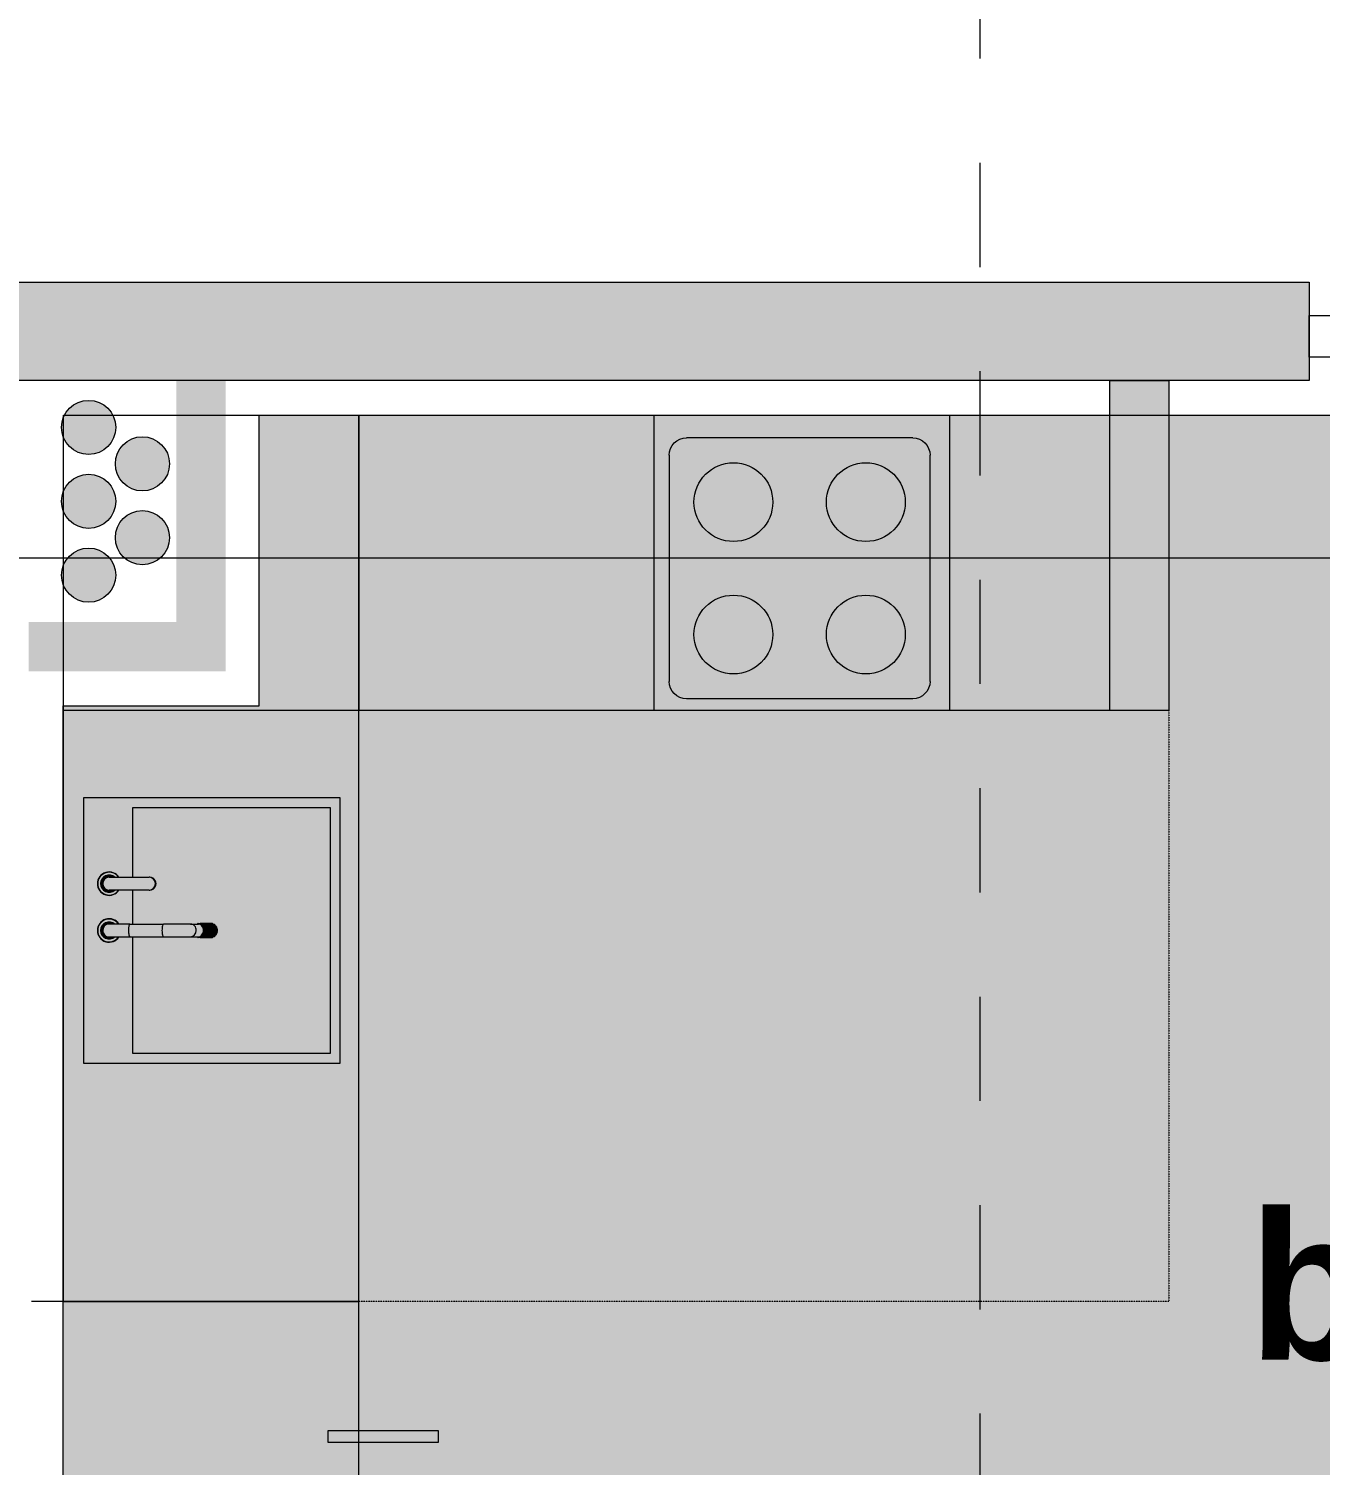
# Model space of a CAD drawing. Header units: millimetres. Extents: x 475206255 to 476720147, y 4620882299 to 4621447368.
# Drawn here: x 475243224 to 475245847, y 4621149963 to 4621152881 of the extents above; entities that cross this region are included whole.
import ezdxf

# ---------------------------------------------------------------- set-up
doc = ezdxf.new("R2010")
doc.units = ezdxf.units.MM
doc.header["$MEASUREMENT"] = 0
for name, pattern in [('ACAD_ISO02W100', [7.5, 6, -1.5]), ('dash fine 0_25', [0.5952, 0.2976, -0.2976]), ('Dashed', [423.333333, 211.666667, -211.666667])]:
    doc.linetypes.add(name, pattern=pattern)
for name, color, linetype, lineweight in [('2D Drafting - General_Pen_No__250_Pen_No__7_Pen_No__250', 7, 'Continuous', 0), ('2D Drafting - General_Pen_No__250_Pen_No__7_Pen_No__7', 7, 'Continuous', 0), ('Annotation - Text_Pen_No__7_Pen_No__142', 142, 'Continuous', 0), ('Doors_Pen_No__7_Pen_No__7_Pen_No__7', 7, 'Continuous', 0), ('G-Anno-Nplt_Pen_No__151', 151, 'Continuous', 0), ('G-Anno-Nplt_Pen_No__4', 7, 'Continuous', 0), ('New_--------AVEJI_MODZRAVI_Pen_No__7', 7, 'Continuous', 0), ('New_--------AVEJI_UDZRAVI_Pen_No__7', 7, 'Continuous', 0), ('New_0_Pen_No__7', 7, 'Continuous', 0), ('New_shenobebi_Pen_No__1', 1, 'Continuous', 0), ('shaxtebi da milebi_Pen_No__1_Pen_No__1_Pen_No__1', 1, 'Continuous', 0), ('shaxtebi da milebi_Pen_No__5_Pen_No__5_Pen_No__5', 5, 'Continuous', 0), ('zoma_Pen_No__142', 142, 'Continuous', 0), ('zoma_Pen_No__5_Pen_No__5', 5, 'Continuous', 0)]:
    doc.layers.add(name, color=color, linetype=linetype, lineweight=lineweight)
doc.layers.add('New_--aveji_Pen_No__251', color=7, linetype='Continuous', lineweight=0, true_color=0x656565)
doc.layers.add('shaxtebi da milebi_Pen_No__5_Pen_No__5_Pen_No__252', color=7, linetype='Continuous', lineweight=0, true_color=0x666666)
doc.layers.add('zoma', color=7, linetype='Continuous')
doc.styles.add('GENERATED_STYLE_2', font='arial.ttf')
doc.styles.add('GENERATED_STYLE_8', font='')
doc.styles.get('GENERATED_STYLE_8').set_extended_font_data('AcadMtavr', bold=True)
doc.dimstyles.new('GENERATED_STYLE__3', dxfattribs={"dimtxt": 200, "dimasz": 64.421331, "dimexe": 0.18, "dimexo": 3, "dimgap": 0, "dimtad": 1, "dimtih": 1, "dimtoh": 1, "dimlfac": 0.001, "dimzin": 0, "dimdsep": 46, "dimtxsty": 'GENERATED_STYLE_2', "dimblk": 'ARROWHEAD_2', "dimblk1": 'ARROWHEAD_2', "dimblk2": 'ARROWHEAD_2', "dimcen": 0.09, "dimclrd": 142, "dimclre": 142, "dimclrt": 142, "dimadec": 0, "dimazin": 0, "dimtfac": 1, "dimtdec": 4, "dimtmove": 0, "dimatfit": 3, "dimfxl": 1, "dimtolj": 1, "dimtzin": 0, "dimarcsym": 0})
doc.dimstyles.new('GENERATED_STYLE__9', dxfattribs={"dimtxt": 200, "dimasz": 64.421331, "dimexe": 0.18, "dimexo": 3, "dimgap": 0, "dimtad": 1, "dimlfac": 0.001, "dimzin": 0, "dimdsep": 46, "dimtxsty": 'GENERATED_STYLE_2', "dimblk": 'ARROWHEAD_2', "dimblk1": 'ARROWHEAD_2', "dimblk2": 'ARROWHEAD_2', "dimcen": 0.09, "dimclrd": 142, "dimclre": 142, "dimclrt": 142, "dimadec": 0, "dimazin": 0, "dimtfac": 1, "dimtdec": 4, "dimtmove": 0, "dimatfit": 3, "dimfxl": 1, "dimtolj": 1, "dimtzin": 0, "dimarcsym": 0})

# ---------------------------------------------------------------- blocks, each defined once
blk = doc.blocks.new('*D165', base_point=(475826095.8, 4621095193.2))
at = {"layer": 'zoma_Pen_No__142', "color": 142, "linetype": 'Continuous', "lineweight": 0, "transparency": 16777216}
for p, q in [((475299133.3, 4621159406.2), (475299133.3, 4621159447.6)), ((475299175.7, 4621159381.7), (475299091, 4621159430.6)), ((475299196.9, 4621159406.2), (475299069.8, 4621159406.2)), ((475299133.3, 4621144206.2), (475299133.3, 4621159406.2)), ((475299091, 4621144230.6), (475299175.7, 4621144181.7)), ((475299196.9, 4621144206.2), (475299069.8, 4621144206.2)), ((475299133.3, 4621144164.7), (475299133.3, 4621144206.2))]:
    blk.add_line(p, q, dxfattribs=at)
at = {"layer": 'zoma_Pen_No__142', "color": 142, "lineweight": 0, "transparency": 16777216, "insert": (475299093.3, 4621151463), "char_height": 200, "attachment_point": 7, "rotation": 90, "style": 'GENERATED_STYLE_2'}
blk.add_mtext('\\A1;{\\pql;\\fArial|b0|i0|c204|p0;\\W1.000000;15.20}', dxfattribs=at)
blk = doc.blocks.new('ARROWHEAD_2')
at = {"color": 0, "linetype": 'Continuous', "lineweight": 0}
for p, q in [((-0.378, -0.655), (0.378, 0.655)), ((0, 0), (-1, 0))]:
    blk.add_line(p, q, dxfattribs=at)
blk = doc.blocks.new('*D169', base_point=(475826095.8, 4621095193.2))
at = {"layer": 'zoma_Pen_No__142', "color": 142, "linetype": 'Continuous', "lineweight": 0, "transparency": 16777216}
for p, q in [((475298301.8, 4621151630.6), (475298386.6, 4621151581.7)), ((475298407.8, 4621151606.2), (475298280.6, 4621151606.2)), ((475298344.2, 4621149006.2), (475298344.2, 4621151606.2)), ((475298301.8, 4621149030.6), (475298386.6, 4621148981.7)), ((475298407.8, 4621149006.2), (475298280.6, 4621149006.2))]:
    blk.add_line(p, q, dxfattribs=at)
at = {"layer": 'zoma_Pen_No__142', "color": 142, "lineweight": 0, "transparency": 16777216, "char_height": 200, "attachment_point": 7, "rotation": 90, "style": 'GENERATED_STYLE_2'}
for s, insert in [('\\A1;{\\pql;\\fArial|b0|i0|c204|p0;\\W1.000000;0.40}', (475298304.2, 4621151047.8)), ('\\A1;{\\pql;\\fArial|b0|i0|c204|p0;\\W1.000000;2.60}', (475298304.2, 4621150039.2))]:
    blk.add_mtext(s, dxfattribs=dict(at, insert=insert))
blk = doc.blocks.new('*D170', base_point=(475826095.8, 4621095193.2))
at = {"layer": 'zoma_Pen_No__142', "color": 142, "linetype": 'Continuous', "lineweight": 0, "transparency": 16777216}
for p, q in [((475298301.8, 4621152030.6), (475298386.6, 4621151981.7)), ((475298407.8, 4621152006.2), (475298280.6, 4621152006.2)), ((475298344.2, 4621151606.2), (475298344.2, 4621152006.2)), ((475298301.8, 4621151630.6), (475298386.6, 4621151581.7)), ((475298407.8, 4621151606.2), (475298280.6, 4621151606.2))]:
    blk.add_line(p, q, dxfattribs=at)
blk = doc.blocks.new('*D171', base_point=(475826095.8, 4621095193.2))
at = {"layer": 'zoma_Pen_No__142', "color": 142, "linetype": 'Continuous', "lineweight": 0, "transparency": 16777216}
for p, q in [((475298301.8, 4621152630.6), (475298386.6, 4621152581.7)), ((475298407.8, 4621152606.2), (475298280.6, 4621152606.2)), ((475298344.2, 4621152006.2), (475298344.2, 4621152606.2)), ((475298301.8, 4621152030.6), (475298386.6, 4621151981.7)), ((475298407.8, 4621152006.2), (475298280.6, 4621152006.2))]:
    blk.add_line(p, q, dxfattribs=at)
at = {"layer": 'zoma_Pen_No__142', "color": 142, "lineweight": 0, "transparency": 16777216, "insert": (475298304.2, 4621152039.2), "char_height": 200, "attachment_point": 7, "rotation": 90, "style": 'GENERATED_STYLE_2'}
blk.add_mtext('\\A1;{\\pql;\\fArial|b0|i0|c204|p0;\\W1.000000;0.60}', dxfattribs=at)
blk = doc.blocks.new('*D172', base_point=(475826095.8, 4621095193.2))
at = {"layer": 'zoma_Pen_No__142', "color": 142, "linetype": 'Continuous', "lineweight": 0, "transparency": 16777216}
for p, q in [((475298301.8, 4621154230.6), (475298386.6, 4621154181.7)), ((475298407.8, 4621154206.2), (475298280.6, 4621154206.2)), ((475298344.2, 4621152606.2), (475298344.2, 4621154206.2)), ((475298301.8, 4621152630.6), (475298386.6, 4621152581.7)), ((475298407.8, 4621152606.2), (475298280.6, 4621152606.2))]:
    blk.add_line(p, q, dxfattribs=at)
at = {"layer": 'zoma_Pen_No__142', "color": 142, "lineweight": 0, "transparency": 16777216, "insert": (475298304.2, 4621153139.2), "char_height": 200, "attachment_point": 7, "rotation": 90, "style": 'GENERATED_STYLE_2'}
blk.add_mtext('\\A1;{\\pql;\\fArial|b0|i0|c204|p0;\\W1.000000;1.60}', dxfattribs=at)
blk = doc.blocks.new('*D1334', base_point=(475826095.8, 4621095193.2))
at = {"layer": 'zoma_Pen_No__142', "color": 142, "linetype": 'Continuous', "lineweight": 0, "transparency": 16777216}
for p, q in [((475240543.8, 4621160464.8), (475240494.9, 4621160380)), ((475240519.4, 4621160358.8), (475240519.4, 4621160486)), ((475247043.8, 4621160464.8), (475246994.9, 4621160380)), ((475247019.4, 4621160358.8), (475247019.4, 4621160486)), ((475240519.4, 4621160422.4), (475247019.4, 4621160422.4))]:
    blk.add_line(p, q, dxfattribs=at)
at = {"layer": 'zoma_Pen_No__142', "color": 142, "lineweight": 0, "transparency": 16777216, "char_height": 200, "attachment_point": 7, "style": 'GENERATED_STYLE_2'}
for s, insert in [('\\A1;{\\pql;\\fArial|b0|i0|c204|p0;\\W1.000000;6.50}', (475243502.4, 4621160462.4)), ('\\A1;{\\pql;\\fArial|b0|i0|c204|p0;\\W1.000000;0.40}', (475246461, 4621160462.4))]:
    blk.add_mtext(s, dxfattribs=dict(at, insert=insert))
blk = doc.blocks.new('*D1393', base_point=(475826095.8, 4621095193.2))
at = {"layer": 'zoma_Pen_No__142', "color": 142, "linetype": 'Continuous', "lineweight": 0, "transparency": 16777216}
for p, q in [((475240519.4, 4621209735.5), (475240519.4, 4621209862.6)), ((475247019.4, 4621209735.5), (475247019.4, 4621209862.6)), ((475240543.8, 4621209841.4), (475240494.9, 4621209756.6)), ((475247043.8, 4621209841.4), (475246994.9, 4621209756.6)), ((475240519.4, 4621209799), (475247019.4, 4621209799))]:
    blk.add_line(p, q, dxfattribs=at)
at = {"layer": 'zoma_Pen_No__142', "color": 142, "lineweight": 0, "transparency": 16777216, "char_height": 200, "attachment_point": 7, "style": 'GENERATED_STYLE_2'}
for s, insert in [('\\A1;{\\pql;\\fArial|b0|i0|c204|p0;\\W1.000000;6.50}', (475243502.4, 4621209839)), ('\\A1;{\\pql;\\fArial|b0|i0|c204|p0;\\W1.000000;0.40}', (475246461, 4621209839))]:
    blk.add_mtext(s, dxfattribs=dict(at, insert=insert))
blk = doc.blocks.new('*D1417', base_point=(475826095.8, 4621095193.2))
at = {"layer": 'zoma_Pen_No__142', "color": 142, "linetype": 'Continuous', "lineweight": 0, "transparency": 16777216}
for p, q in [((475240543.8, 4621191296.5), (475240494.9, 4621191211.7)), ((475240519.4, 4621191190.5), (475240519.4, 4621191317.7)), ((475247043.8, 4621191296.5), (475246994.9, 4621191211.7)), ((475247019.4, 4621191190.5), (475247019.4, 4621191317.7)), ((475240519.4, 4621191254.1), (475247019.4, 4621191254.1))]:
    blk.add_line(p, q, dxfattribs=at)
at = {"layer": 'zoma_Pen_No__142', "color": 142, "lineweight": 0, "transparency": 16777216, "char_height": 200, "attachment_point": 7, "style": 'GENERATED_STYLE_2'}
for s, insert in [('\\A1;{\\pql;\\fArial|b0|i0|c204|p0;\\W1.000000;6.50}', (475243502.4, 4621191294.1)), ('\\A1;{\\pql;\\fArial|b0|i0|c204|p0;\\W1.000000;0.40}', (475246461, 4621191294.1))]:
    blk.add_mtext(s, dxfattribs=dict(at, insert=insert))
blk = doc.blocks.new('*D1451', base_point=(475826095.8, 4621095193.2))
at = {"layer": 'zoma_Pen_No__142', "color": 142, "linetype": 'Continuous', "lineweight": 0, "transparency": 16777216}
for p, q in [((475240519.4, 4621258925.2), (475240519.4, 4621259052.4)), ((475247019.4, 4621258925.2), (475247019.4, 4621259052.4)), ((475240543.8, 4621259031.2), (475240494.9, 4621258946.4)), ((475247043.8, 4621259031.2), (475246994.9, 4621258946.4)), ((475240519.4, 4621258988.8), (475247019.4, 4621258988.8))]:
    blk.add_line(p, q, dxfattribs=at)
at = {"layer": 'zoma_Pen_No__142', "color": 142, "lineweight": 0, "transparency": 16777216, "char_height": 200, "attachment_point": 7, "style": 'GENERATED_STYLE_2'}
for s, insert in [('\\A1;{\\pql;\\fArial|b0|i0|c204|p0;\\W1.000000;6.50}', (475243502.4, 4621259028.8)), ('\\A1;{\\pql;\\fArial|b0|i0|c204|p0;\\W1.000000;0.40}', (475246461, 4621259028.8))]:
    blk.add_mtext(s, dxfattribs=dict(at, insert=insert))
blk = doc.blocks.new('*D1475', base_point=(475826095.8, 4621095193.2))
at = {"layer": 'zoma_Pen_No__142', "color": 142, "linetype": 'Continuous', "lineweight": 0, "transparency": 16777216}
for p, q in [((475240543.8, 4621240486.2), (475240494.9, 4621240401.5)), ((475240519.4, 4621240380.3), (475240519.4, 4621240507.4)), ((475247043.8, 4621240486.2), (475246994.9, 4621240401.5)), ((475247019.4, 4621240380.3), (475247019.4, 4621240507.4)), ((475240519.4, 4621240443.8), (475247019.4, 4621240443.8))]:
    blk.add_line(p, q, dxfattribs=at)
at = {"layer": 'zoma_Pen_No__142', "color": 142, "lineweight": 0, "transparency": 16777216, "char_height": 200, "attachment_point": 7, "style": 'GENERATED_STYLE_2'}
for s, insert in [('\\A1;{\\pql;\\fArial|b0|i0|c204|p0;\\W1.000000;6.50}', (475243502.4, 4621240483.8)), ('\\A1;{\\pql;\\fArial|b0|i0|c204|p0;\\W1.000000;0.40}', (475246461, 4621240483.8))]:
    blk.add_mtext(s, dxfattribs=dict(at, insert=insert))

msp = doc.modelspace()

# ---------------------------------------------------------------- hatches: boundary and pattern name
at = {"layer": '2D Drafting - General_Pen_No__250_Pen_No__7_Pen_No__7', "linetype": 'Continuous', "lineweight": 0}
for points in [[(475241939.734, 4621152366.092), (475245824.343, 4621152366.092), (475245824.343, 4621152166.092), (475241939.734, 4621152166.092)], [(475243224.343, 4621151676.092), (475243224.343, 4621151575.904), (475243624.343, 4621151575.904), (475243624.343, 4621152166.092), (475243524.343, 4621152166.092), (475243524.343, 4621151676.092)], [(475245419.753, 4621151496.092), (475245419.752, 4621152166.092), (475245539.752, 4621152166.092), (475245539.753, 4621151496.092)]]:
    msp.add_hatch(color=7, dxfattribs=at).paths.add_polyline_path(points)
at = {"layer": 'G-Anno-Nplt_Pen_No__151', "linetype": 'Continuous', "lineweight": 0, "true_color": 0x1f2f3f}
msp.add_hatch(color=169, dxfattribs=at).paths.add_polyline_path([(475243692.432, 4621151505.904), (475243692.432, 4621152096.092), (475246954.343, 4621152096.092), (475246954.343, 4621151411.167), (475247874.491, 4621151411.167), (475247874.491, 4621151481.167), (475248934.155, 4621151481.167), (475248934.155, 4621151081.167), (475249524.343, 4621151081.167), (475249524.343, 4621149029.253), (475249454.343, 4621149029.253), (475249454.343, 4621144476.174), (475247494.343, 4621144476.174), (475247494.343, 4621144676.167), (475246954.343, 4621144676.167), (475246954.343, 4621144476.174), (475243294.343, 4621144476.174), (475243294.343, 4621151505.904)])
at = {"layer": 'shaxtebi da milebi_Pen_No__1_Pen_No__1_Pen_No__1', "linetype": 'Continuous', "lineweight": 0}
msp.add_hatch(color=1, dxfattribs=at).paths.add_polyline_path([(475243345.886, 4621152016.092, 1), (475243345.886, 4621152126.092, 1)])
at = {"layer": 'shaxtebi da milebi_Pen_No__5_Pen_No__5_Pen_No__252', "linetype": 'Continuous', "lineweight": 0, "true_color": 0x666666}
msp.add_hatch(color=251, dxfattribs=at).paths.add_polyline_path([(475243455.193, 4621151792.171, -1), (475243455.193, 4621151902.171, -1)])
at = {"layer": 'shaxtebi da milebi_Pen_No__5_Pen_No__5_Pen_No__5', "linetype": 'Continuous', "lineweight": 0}
for points in [[(475243455.193, 4621152052.171, -1), (475243455.193, 4621151942.171, -1)], [(475243345.886, 4621151976.092, -1), (475243345.886, 4621151866.092, -1)], [(475243345.886, 4621151826.092, -1), (475243345.886, 4621151716.092, -1)]]:
    msp.add_hatch(color=5, dxfattribs=at).paths.add_polyline_path(points)

# ---------------------------------------------------------------- linework, layer by layer
at = {"layer": '2D Drafting - General_Pen_No__250_Pen_No__7_Pen_No__250', "color": 7, "linetype": 'Continuous', "lineweight": 0, "flags": 128}
msp.add_lwpolyline([(475245419.753, 4621151496.092), (475245419.752, 4621152166.092), (475245539.752, 4621152166.092), (475245539.753, 4621151496.092)], close=True, dxfattribs=at)
at = {"layer": '2D Drafting - General_Pen_No__250_Pen_No__7_Pen_No__7', "color": 7, "linetype": 'Continuous', "lineweight": 0, "flags": 128}
msp.add_lwpolyline([(475241939.734, 4621152366.092), (475245824.343, 4621152366.092), (475245824.343, 4621152166.092), (475241939.734, 4621152166.092)], close=True, dxfattribs=at)
at = {"layer": 'Doors_Pen_No__7_Pen_No__7_Pen_No__7', "color": 7, "linetype": 'Continuous', "lineweight": 0, "flags": 128}
msp.add_lwpolyline([(475245824.343, 4621152298.55), (475245873.732, 4621152298.55), (475245873.732, 4621152213.883), (475245824.343, 4621152213.883)], close=True, dxfattribs=at)
at = {"layer": 'G-Anno-Nplt_Pen_No__4', "color": 7, "linetype": 'Continuous', "lineweight": 0, "flags": 128}
msp.add_lwpolyline([(475243692.432, 4621151505.904), (475243692.432, 4621152096.092), (475246954.343, 4621152096.092), (475246954.343, 4621151411.167), (475247874.491, 4621151411.167), (475247874.491, 4621151481.167), (475248934.155, 4621151481.167), (475248934.155, 4621151081.167), (475249524.343, 4621151081.167), (475249524.343, 4621149029.253), (475249454.343, 4621149029.253), (475249454.343, 4621144476.174), (475247494.343, 4621144476.174), (475247494.343, 4621144676.167), (475246954.343, 4621144676.167), (475246954.343, 4621144476.174), (475243294.343, 4621144476.174), (475243294.343, 4621151505.904)], close=True, dxfattribs=at)
at = {"layer": 'New_--------AVEJI_MODZRAVI_Pen_No__7', "color": 7, "linetype": 'dash fine 0_25', "lineweight": 0}
msp.add_lwpolyline([(475245539.753, 4621151496.092), (475245539.753, 4621150296.092), (475243444.044, 4621150296.092)], dxfattribs=at)
at = {"layer": 'New_--------AVEJI_UDZRAVI_Pen_No__7', "color": 7, "linetype": 'Continuous', "lineweight": 0}
for p, q in [((475245019.325, 4621152049.801), (475244560.057, 4621152049.801)), ((475244524.849, 4621152014.627), (475244524.848, 4621151555.359)), ((475245054.5, 4621151555.359), (475245054.5, 4621152014.627)), ((475245019.325, 4621151520.185), (475244560.057, 4621151520.185)), ((475243894.343, 4621151496.092), (475243294.343, 4621151496.092))]:
    msp.add_line(p, q, dxfattribs=at)
for points in [[(475243894.341, 4621151496.092), (475243294.802, 4621151496.092), (475243294.802, 4621152096.092), (475243894.341, 4621152096.092)], [(475243894.341, 4621151496.092), (475243894.341, 4621152096.092), (475245539.752, 4621152096.092), (475245539.753, 4621151496.092)], [(475245094.341, 4621152096.092), (475245094.341, 4621151496.092), (475244494.341, 4621151496.092), (475244494.341, 4621152096.092)]]:
    msp.add_lwpolyline(points, close=True, dxfattribs=at)
msp.add_lwpolyline([(475243294.343, 4621151496.092), (475243294.343, 4621150296.092), (475243894.343, 4621150296.092), (475243894.343, 4621151496.092)], dxfattribs=at)
for centre in [(475244655.231, 4621151919.453), (475244924.117, 4621151919.453), (475244655.231, 4621151650.533), (475244924.117, 4621151650.533)]:
    msp.add_circle(centre, 80, dxfattribs=at)
for points in [[(475244524.849, 4621152014.627), (475244524.849, 4621152034.057), (475244540.627, 4621152049.801), (475244560.023, 4621152049.801)], [(475245019.325, 4621152049.801), (475245038.756, 4621152049.801), (475245054.5, 4621152034.057), (475245054.5, 4621152014.627)], [(475244560.057, 4621151520.185), (475244540.627, 4621151520.185), (475244524.848, 4621151535.929), (475244524.848, 4621151555.359)], [(475245054.5, 4621151555.359), (475245054.5, 4621151535.929), (475245038.755, 4621151520.185), (475245019.325, 4621151520.185)]]:
    msp.add_open_spline(points, degree=3, dxfattribs=at)
at = {"layer": 'New_--aveji_Pen_No__251', "color": 251, "linetype": 'Continuous', "lineweight": 0, "true_color": 0x656565}
for p, q in [((475243387.475, 4621151157.458), (475243468.941, 4621151157.458)), ((475243470.365, 4621151157.458), (475243468.941, 4621151157.458)), ((475243468.941, 4621151131.699), (475243387.475, 4621151131.699)), ((475243435.911, 4621151062.387), (475243435.911, 4621151131.699)), ((475243468.941, 4621151131.699), (475243470.365, 4621151131.699)), ((475243429.946, 4621151062.387), (475243387.475, 4621151062.387)), ((475243387.475, 4621151036.628), (475243429.946, 4621151036.628)), ((475243429.946, 4621151062.387), (475243497.988, 4621151062.387)), ((475243429.946, 4621151036.628), (475243497.988, 4621151036.628)), ((475243553.108, 4621151062.387), (475243497.988, 4621151062.387)), ((475243497.988, 4621151036.628), (475243553.108, 4621151036.628)), ((475243553.108, 4621151062.387), (475243567.828, 4621151062.387)), ((475243553.108, 4621151036.628), (475243567.828, 4621151036.628)), ((475243568.548, 4621151063.713), (475243592.511, 4621151063.713)), ((475243596.338, 4621151063.712), (475243572.375, 4621151063.712)), ((475243573.531, 4621151063.454), (475243597.494, 4621151063.454)), ((475243577.064, 4621151037.206), (475243601.027, 4621151037.206)), ((475243601.03, 4621151061.807), (475243577.067, 4621151061.807)), ((475243603.223, 4621151058.5), (475243577.572, 4621151058.5)), ((475243603.223, 4621151040.515), (475243577.572, 4621151040.515)), ((475243602.007, 4621151037.944), (475243578.039, 4621151037.944)), ((475243602.007, 4621151037.942), (475243578.044, 4621151037.942)), ((475243578.046, 4621151061.072), (475243602.009, 4621151061.072)), ((475243605.676, 4621151054.374), (475243580.025, 4621151054.374)), ((475243605.676, 4621151044.641), (475243580.025, 4621151044.641)), ((475243580.75, 4621151040.982), (475243604.713, 4621151040.982)), ((475243604.715, 4621151058.03), (475243580.752, 4621151058.03)), ((475243606.538, 4621151049.508), (475243580.887, 4621151049.508)), ((475243605.368, 4621151042.085), (475243581.4, 4621151042.085)), ((475243605.368, 4621151042.083), (475243581.405, 4621151042.083)), ((475243581.407, 4621151056.929), (475243605.37, 4621151056.929)), ((475243582.87, 4621151046.057), (475243606.833, 4621151046.057)), ((475243606.834, 4621151052.955), (475243582.871, 4621151052.955)), ((475243607.063, 4621151047.355), (475243583.1, 4621151047.355)), ((475243583.101, 4621151051.656), (475243607.064, 4621151051.656)), ((475243572.363, 4621151035.307), (475243568.542, 4621151035.307)), ((475243572.371, 4621151035.303), (475243568.545, 4621151035.303)), ((475243572.372, 4621151035.302), (475243596.335, 4621151035.302)), ((475243597.492, 4621151035.564), (475243573.524, 4621151035.564)), ((475243597.491, 4621151035.561), (475243573.528, 4621151035.561))]:
    msp.add_line(p, q, dxfattribs=at)
at = {"layer": 'New_--aveji_Pen_No__251', "color": 251, "linetype": 'ACAD_ISO02W100', "lineweight": 0, "true_color": 0x656565}
for points in [[(475243894.341, 4621151496.092), (475243894.341, 4621152096.092)], [(475244494.341, 4621151496.092), (475244494.341, 4621152096.092)]]:
    msp.add_lwpolyline(points, dxfattribs=at)
at = {"layer": 'New_--aveji_Pen_No__251', "color": 251, "linetype": 'Continuous', "lineweight": 0, "true_color": 0x656565}
msp.add_lwpolyline([(475243336.175, 4621151319.584), (475243856.175, 4621151319.584), (475243856.175, 4621150779.469), (475243336.175, 4621150779.469)], close=True, dxfattribs=at)
msp.add_lwpolyline([(475243435.911, 4621151157.458), (475243435.911, 4621151299.584), (475243836.175, 4621151299.584), (475243836.175, 4621150799.469), (475243435.911, 4621150799.469), (475243435.911, 4621151036.628)], dxfattribs=at)
for centre, radius, start, end in [((475243387.475, 4621151144.578), 23.813, 32.7419, 180.000036), ((475243387.475, 4621151144.578), 23.805, 32.755126, 180.000036), ((475243387.475, 4621151144.578), 23.778, 32.796767, 180.000036), ((475243387.475, 4621151144.578), 23.724, 32.880392, 180.000036), ((475243387.475, 4621151144.578), 23.635, 33.020147, 180.000036), ((475243387.475, 4621151144.578), 23.146, 33.811233, 180.000036), ((475243387.475, 4621151144.578), 17.327, 48.016944, 180.000037), ((475243387.475, 4621151144.578), 16.761, 50.211112, 180.000037), ((475243387.475, 4621151144.578), 16.55, 51.097205, 180.000036), ((475243387.475, 4621151144.578), 16.328, 52.073624, 180.000036), ((475243387.475, 4621151144.578), 15.483, 56.287778, 180.000036), ((475243387.475, 4621151144.578), 13.402, 73.949144, 180.000036), ((475243387.475, 4621151144.578), 12.88, 90.000037, 270.000037), ((475243387.475, 4621151144.578), 23.813, 180.000036, 327.258173), ((475243387.475, 4621151144.578), 23.805, 180.000036, 327.244947), ((475243387.475, 4621151144.578), 23.778, 180.000036, 327.203306), ((475243387.475, 4621151144.578), 23.724, 180.000036, 327.119681), ((475243387.475, 4621151144.578), 23.635, 180.000037, 326.979925), ((475243387.475, 4621151144.578), 23.146, 180.000036, 326.18884), ((475243387.475, 4621151144.578), 17.327, 180.000036, 311.983129), ((475243387.475, 4621151144.578), 16.761, 180.000035, 309.788961), ((475243387.475, 4621151144.578), 16.55, 180.000037, 308.902866), ((475243387.475, 4621151144.578), 16.328, 180.000037, 307.926447), ((475243387.475, 4621151144.578), 15.483, 180.000036, 303.712295), ((475243387.475, 4621151144.578), 13.402, 180.000036, 286.05093), ((475243387.475, 4621151049.508), 23.813, 32.7419, 180.000036), ((475243387.475, 4621151049.508), 23.805, 32.755126, 180.000036), ((475243387.475, 4621151049.508), 23.778, 32.796767, 180.000036), ((475243387.475, 4621151049.508), 23.724, 32.880392, 180.000036), ((475243387.475, 4621151049.508), 23.635, 33.020148, 180.000036), ((475243387.475, 4621151049.508), 23.146, 33.811233, 180.000036), ((475243387.475, 4621151049.508), 17.327, 48.016945, 180.000037), ((475243387.475, 4621151049.508), 16.761, 50.211112, 180.000037), ((475243387.475, 4621151049.508), 16.55, 51.097205, 180.000036), ((475243387.475, 4621151049.508), 16.328, 52.073624, 180.000036), ((475243387.475, 4621151049.508), 23.813, 180.000036, 327.258173), ((475243387.475, 4621151049.508), 23.805, 180.000036, 327.244947), ((475243387.475, 4621151049.508), 23.778, 180.000036, 327.203306), ((475243387.475, 4621151049.508), 23.724, 180.000036, 327.119682), ((475243387.475, 4621151049.508), 23.635, 180.000036, 326.979926), ((475243387.475, 4621151049.508), 23.146, 180.000036, 326.18884), ((475243387.475, 4621151049.508), 17.327, 180.000035, 311.983128), ((475243387.475, 4621151049.508), 16.761, 180.000036, 309.788961), ((475243387.475, 4621151049.508), 16.55, 180.000036, 308.902868), ((475243387.475, 4621151049.508), 16.328, 180.000037, 307.926447), ((475243387.475, 4621151049.508), 15.483, 56.287778, 180.000036), ((475243387.475, 4621151049.508), 15.483, 180.000035, 303.712297), ((475243387.475, 4621151049.508), 13.402, 73.949144, 180.000036), ((475243387.475, 4621151049.508), 13.402, 180.000036, 286.05093), ((475243387.475, 4621151049.508), 12.88, 90.000037, 180.000035), ((475243387.475, 4621151049.508), 12.88, 180.000037, 270.000037)]:
    msp.add_arc(centre, radius, start, end, dxfattribs=at)
for centre, major_axis, ratio, start_param, end_param in [((475243468.941, 4621151144.578), (0, 12.88), 0.98480799, 3.14159259, 6.28318532), ((475243470.365, 4621151144.578), (0, 12.88), 0.98480506, 3.14159251, 6.28318517), ((475243429.946, 4621151049.508), (0, 12.88), 0.23905575, 0.00000006, 1.57079633), ((475243429.946, 4621151049.508), (0, 12.88), 0.23905575, 1.57079633, 3.14159271), ((475243497.988, 4621151049.508), (0, 12.88), 0.23905575, 6.28318507, 7.85398163), ((475243497.988, 4621151049.508), (0, 12.88), 0.23905575, 1.57079633, 3.14159271), ((475243553.108, 4621151049.508), (0, 12.88), 0.88988826, 4.71238898, 6.28318531), ((475243553.108, 4621151049.508), (0, 12.88), 0.88988826, 3.14159267, 4.71238898), ((475243569.87, 4621151049.508), (0, 13.515), 0.88988826, 0.08069143, 0.30793908), ((475243569.87, 4621151049.508), (0, 13.515), 0.88988826, 2.83365359, 3.06057562), ((475243570.46, 4621151049.508), (0, 14.367), 0.88988826, 0.15012236, 0.24232781), ((475243567.828, 4621151049.508), (0, 12.88), 0.88988826, 4.71238898, 6.28318531), ((475243567.828, 4621151049.508), (0, 12.88), 0.88988826, 3.14159259, 4.71238898), ((475243569.653, 4621151049.508), (0, 12.82), 0.88988826, 3.09068451, 3.13000646), ((475243569.653, 4621151049.508), (0, 12.82), 0.88988826, 0.01153518, 0.05090817), ((475243569.653, 4621151049.508), (0, 12.82), 0.88988826, 5.90202136, 6.27159918), ((475243569.653, 4621151049.508), (0, 12.82), 0.88988826, 3.15312769, 3.52270557), ((475243569.87, 4621151049.508), (0, 13.515), 0.88988826, 3.22228408, 3.45327474), ((475243569.87, 4621151049.508), (0, 13.515), 0.88988826, 5.97117764, 6.20216828), ((475243570.46, 4621151049.508), (0, 14.367), 0.88988826, 6.04060858, 6.13281399), ((475243569.653, 4621151049.508), (0, 12.82), 0.88988826, 3.54582678, 3.91540464), ((475243569.653, 4621151049.508), (0, 12.82), 0.88988826, 5.50932229, 5.87890013), ((475243569.87, 4621151049.508), (0, 13.515), 0.88988826, 3.61498315, 3.84597379), ((475243569.87, 4621151049.508), (0, 13.515), 0.88988826, 5.57847855, 5.80946922), ((475243570.46, 4621151049.508), (0, 14.367), 0.88988826, 3.68441407, 3.77661956), ((475243570.46, 4621151049.508), (0, 14.367), 0.88988826, 5.64790952, 5.74011495), ((475243569.653, 4621151049.508), (0, 12.82), 0.88988826, 5.1166232, 5.48620103), ((475243569.653, 4621151049.508), (0, 12.82), 0.88988826, 3.93852589, 4.30810372), ((475243569.87, 4621151049.508), (0, 13.515), 0.88988826, 4.00768224, 4.23867289), ((475243569.87, 4621151049.508), (0, 13.515), 0.88988826, 5.18577946, 5.41677015), ((475243569.653, 4621151049.508), (0, 12.82), 0.88988826, 4.72392409, 5.0935019), ((475243569.653, 4621151049.508), (0, 12.82), 0.88988826, 4.331225, 4.70080283), ((475243570.46, 4621151049.508), (0, 14.367), 0.88988826, 4.0771132, 4.16931861), ((475243570.46, 4621151049.508), (0, 14.367), 0.88988826, 5.25521041, 5.34741586), ((475243569.87, 4621151049.508), (0, 13.515), 0.88988826, 4.40038131, 4.63137199), ((475243569.87, 4621151049.508), (0, 13.515), 0.88988826, 4.79308039, 5.02407106), ((475243570.46, 4621151049.508), (0, 14.367), 0.88988826, 4.46981226, 4.5620177), ((475243570.46, 4621151049.508), (0, 14.367), 0.88988826, 4.86251133, 4.95471677), ((475243594.423, 4621151049.508), (0, 14.367), 0.88988826, 6.04060858, 6.13281406), ((475243594.423, 4621151049.508), (0, 14.367), 0.88988826, 3.68441407, 3.7766195), ((475243594.423, 4621151049.508), (0, 14.367), 0.88988826, 5.64790952, 5.74011495), ((475243597.053, 4621151049.508), (0, 11.65), 0.88988826, 3.76046563, 3.84980682), ((475243597.053, 4621151049.508), (0, 11.65), 0.88988826, 5.57467637, 5.66419212), ((475243594.423, 4621151049.508), (0, 14.367), 0.88988826, 4.07711315, 4.16931861), ((475243594.423, 4621151049.508), (0, 14.367), 0.88988826, 5.25521041, 5.34741586), ((475243597.053, 4621151049.508), (0, 11.65), 0.88988826, 4.10641306, 5.31802189), ((475243594.423, 4621151049.508), (0, 14.367), 0.88988826, 4.46981225, 4.5620177), ((475243594.423, 4621151049.508), (0, 14.367), 0.88988826, 4.86251134, 4.95471679), ((475243570.46, 4621151049.508), (0, 14.367), 0.88988826, 2.8990159, 2.99122137), ((475243570.46, 4621151049.508), (0, 14.367), 0.88988826, 3.29171498, 3.38392044), ((475243594.423, 4621151049.508), (0, 14.367), 0.88988826, 3.29171498, 3.38392044)]:
    msp.add_ellipse(centre, major_axis=major_axis, ratio=ratio, start_param=start_param, end_param=end_param, dxfattribs=at)
for points in [[(475243566.196, 4621151036.628), (475243566.574, 4621151036.283), (475243566.972, 4621151035.928), (475243567.389, 4621151035.561)], [(475243567.391, 4621151063.451), (475243566.974, 4621151063.086), (475243566.576, 4621151062.731), (475243566.199, 4621151062.387)], [(475243568.9, 4621151062.979), (475243568.779, 4621151063.216), (475243568.661, 4621151063.461), (475243568.548, 4621151063.713)], [(475243568.897, 4621151036.037), (475243569.107, 4621151036.26), (475243569.315, 4621151036.477), (475243569.521, 4621151036.688)], [(475243569.521, 4621151062.327), (475243569.317, 4621151062.539), (475243569.11, 4621151062.756), (475243568.9, 4621151062.979)], [(475243569.521, 4621151036.688), (475243569.535, 4621151036.718), (475243569.549, 4621151036.747), (475243569.563, 4621151036.776)], [(475243569.563, 4621151062.239), (475243569.549, 4621151062.268), (475243569.535, 4621151062.297), (475243569.521, 4621151062.327)], [(475243569.59, 4621151036.781), (475243569.655, 4621151036.75), (475243569.719, 4621151036.719), (475243569.785, 4621151036.688)], [(475243569.785, 4621151062.327), (475243569.72, 4621151062.296), (475243569.655, 4621151062.265), (475243569.59, 4621151062.234)], [(475243570.843, 4621151062.979), (475243570.478, 4621151062.756), (475243570.125, 4621151062.538), (475243569.785, 4621151062.327)], [(475243569.785, 4621151036.688), (475243570.124, 4621151036.477), (475243570.475, 4621151036.259), (475243570.839, 4621151036.036)], [(475243572.372, 4621151063.709), (475243571.839, 4621151063.458), (475243571.33, 4621151063.215), (475243570.843, 4621151062.979)], [(475243573.524, 4621151035.564), (475243573.528, 4621151035.935), (475243573.539, 4621151036.295), (475243573.558, 4621151036.643)], [(475243573.562, 4621151062.37), (475243573.544, 4621151062.721), (475243573.534, 4621151063.082), (475243573.531, 4621151063.454)], [(475243573.558, 4621151036.643), (475243573.671, 4621151036.973), (475243573.783, 4621151037.295), (475243573.896, 4621151037.607)], [(475243573.897, 4621151061.408), (475243573.785, 4621151061.72), (475243573.673, 4621151062.041), (475243573.562, 4621151062.37)], [(475243573.896, 4621151037.607), (475243573.898, 4621151037.658), (475243573.899, 4621151037.709), (475243573.901, 4621151037.759)], [(475243573.901, 4621151061.256), (475243573.899, 4621151061.307), (475243573.898, 4621151061.357), (475243573.897, 4621151061.408)], [(475243573.901, 4621151037.759), (475243573.98, 4621151037.746), (475243574.06, 4621151037.733), (475243574.14, 4621151037.721)], [(475243574.141, 4621151061.294), (475243574.06, 4621151061.282), (475243573.98, 4621151061.269), (475243573.901, 4621151061.256)], [(475243574.14, 4621151037.721), (475243574.531, 4621151037.642), (475243574.935, 4621151037.561), (475243575.353, 4621151037.479)], [(475243575.357, 4621151061.535), (475243574.937, 4621151061.452), (475243574.532, 4621151061.372), (475243574.141, 4621151061.294)], [(475243575.353, 4621151037.479), (475243575.898, 4621151037.39), (475243576.468, 4621151037.3), (475243577.064, 4621151037.206)], [(475243577.063, 4621151061.804), (475243576.469, 4621151061.711), (475243575.9, 4621151061.622), (475243575.357, 4621151061.535)], [(475243577.572, 4621151058.5), (475243577.59, 4621151058.559), (475243577.608, 4621151058.618), (475243577.626, 4621151058.677)], [(475243577.572, 4621151040.515), (475243577.652, 4621151040.526), (475243577.732, 4621151040.537), (475243577.813, 4621151040.548)], [(475243577.626, 4621151040.338), (475243577.608, 4621151040.397), (475243577.59, 4621151040.457), (475243577.572, 4621151040.515)], [(475243577.626, 4621151058.677), (475243577.634, 4621151059.042), (475243577.646, 4621151059.418), (475243577.661, 4621151059.804)], [(475243577.658, 4621151039.209), (475243577.644, 4621151039.595), (475243577.633, 4621151039.972), (475243577.626, 4621151040.338)], [(475243577.813, 4621151058.467), (475243577.732, 4621151058.478), (475243577.652, 4621151058.489), (475243577.572, 4621151058.5)], [(475243577.661, 4621151059.804), (475243577.778, 4621151060.213), (475243577.906, 4621151060.636), (475243578.046, 4621151061.072)], [(475243578.039, 4621151037.944), (475243577.9, 4621151038.379), (475243577.774, 4621151038.8), (475243577.658, 4621151039.209)], [(475243579.035, 4621151058.26), (475243578.613, 4621151058.331), (475243578.206, 4621151058.4), (475243577.813, 4621151058.467)], [(475243577.813, 4621151040.548), (475243578.205, 4621151040.614), (475243578.612, 4621151040.682), (475243579.032, 4621151040.752)], [(475243579.032, 4621151040.752), (475243579.58, 4621151040.827), (475243580.152, 4621151040.903), (475243580.75, 4621151040.982)], [(475243580.747, 4621151058.027), (475243580.151, 4621151058.107), (475243579.581, 4621151058.185), (475243579.035, 4621151058.26)], [(475243580.025, 4621151054.374), (475243580.064, 4621151054.433), (475243580.103, 4621151054.491), (475243580.142, 4621151054.55)], [(475243580.025, 4621151044.641), (475243580.097, 4621151044.673), (475243580.17, 4621151044.706), (475243580.243, 4621151044.739)], [(475243580.142, 4621151044.465), (475243580.103, 4621151044.524), (475243580.064, 4621151044.583), (475243580.025, 4621151044.641)], [(475243580.243, 4621151054.276), (475243580.17, 4621151054.309), (475243580.097, 4621151054.342), (475243580.025, 4621151054.374)], [(475243580.142, 4621151054.55), (475243580.279, 4621151054.913), (475243580.423, 4621151055.286), (475243580.574, 4621151055.669)], [(475243581.318, 4621151053.652), (475243580.947, 4621151053.866), (475243580.588, 4621151054.074), (475243580.243, 4621151054.276)], [(475243580.243, 4621151044.739), (475243580.588, 4621151044.94), (475243580.946, 4621151045.147), (475243581.316, 4621151045.359)], [(475243580.573, 4621151043.342), (475243580.422, 4621151043.726), (475243580.278, 4621151044.1), (475243580.142, 4621151044.465)], [(475243581.4, 4621151042.085), (475243581.108, 4621151042.517), (475243580.832, 4621151042.936), (475243580.573, 4621151043.342)], [(475243580.574, 4621151055.669), (475243580.836, 4621151056.076), (475243581.113, 4621151056.496), (475243581.407, 4621151056.929)], [(475243580.887, 4621151049.508), (475243580.944, 4621151049.557), (475243581.002, 4621151049.606), (475243581.061, 4621151049.656)], [(475243581.061, 4621151049.359), (475243581.002, 4621151049.409), (475243580.944, 4621151049.458), (475243580.887, 4621151049.508)], [(475243581.061, 4621151049.656), (475243581.316, 4621151049.961), (475243581.582, 4621151050.275), (475243581.858, 4621151050.597)], [(475243581.858, 4621151048.414), (475243581.582, 4621151048.737), (475243581.316, 4621151049.052), (475243581.061, 4621151049.359)], [(475243581.316, 4621151045.359), (475243581.811, 4621151045.584), (475243582.329, 4621151045.817), (475243582.87, 4621151046.057)], [(475243582.865, 4621151052.954), (475243582.326, 4621151053.194), (475243581.81, 4621151053.426), (475243581.318, 4621151053.652)], [(475243581.858, 4621151050.597), (475243582.252, 4621151050.939), (475243582.666, 4621151051.292), (475243583.101, 4621151051.656)], [(475243583.095, 4621151047.355), (475243582.662, 4621151047.719), (475243582.25, 4621151048.072), (475243581.858, 4621151048.414)], [(475243598.689, 4621151036.656), (475243598.31, 4621151036.303), (475243597.911, 4621151035.939), (475243597.492, 4621151035.564)], [(475243597.494, 4621151063.454), (475243597.913, 4621151063.077), (475243598.313, 4621151062.712), (475243598.692, 4621151062.358)], [(475243598.692, 4621151062.358), (475243598.843, 4621151062.171), (475243598.989, 4621151061.988), (475243599.133, 4621151061.807)], [(475243599.13, 4621151037.206), (475243598.986, 4621151037.026), (475243598.839, 4621151036.842), (475243598.689, 4621151036.656)], [(475243602.784, 4621151039.224), (475243602.54, 4621151038.81), (475243602.281, 4621151038.384), (475243602.007, 4621151037.944)], [(475243602.009, 4621151061.072), (475243602.284, 4621151060.631), (475243602.543, 4621151060.203), (475243602.787, 4621151059.789)], [(475243602.787, 4621151059.789), (475243602.932, 4621151059.387), (475243603.069, 4621151058.996), (475243603.2, 4621151058.616)], [(475243603.2, 4621151040.399), (475243603.068, 4621151040.018), (475243602.93, 4621151039.626), (475243602.784, 4621151039.224)], [(475243603.2, 4621151058.616), (475243603.208, 4621151058.577), (475243603.216, 4621151058.538), (475243603.223, 4621151058.5)], [(475243603.223, 4621151040.515), (475243603.216, 4621151040.477), (475243603.208, 4621151040.438), (475243603.2, 4621151040.399)], [(475243603.223, 4621151058.5), (475243603.256, 4621151058.493), (475243603.289, 4621151058.486), (475243603.322, 4621151058.478)], [(475243603.322, 4621151040.537), (475243603.289, 4621151040.53), (475243603.256, 4621151040.522), (475243603.223, 4621151040.515)], [(475243603.322, 4621151058.478), (475243603.592, 4621151058.408), (475243603.866, 4621151058.336), (475243604.144, 4621151058.262)], [(475243604.142, 4621151040.749), (475243603.865, 4621151040.677), (475243603.591, 4621151040.606), (475243603.322, 4621151040.537)], [(475243604.713, 4621151040.982), (475243604.525, 4621151040.902), (475243604.334, 4621151040.825), (475243604.142, 4621151040.749)], [(475243604.144, 4621151058.262), (475243604.334, 4621151058.187), (475243604.523, 4621151058.11), (475243604.709, 4621151058.03)], [(475243605.37, 4621151056.929), (475243605.489, 4621151056.491), (475243605.597, 4621151056.066), (475243605.694, 4621151055.654)], [(475243605.693, 4621151043.357), (475243605.595, 4621151042.946), (475243605.487, 4621151042.522), (475243605.368, 4621151042.085)], [(475243605.676, 4621151054.374), (475243605.704, 4621151054.353), (475243605.732, 4621151054.331), (475243605.76, 4621151054.31)], [(475243605.676, 4621151044.641), (475243605.682, 4621151044.603), (475243605.688, 4621151044.564), (475243605.694, 4621151044.525)], [(475243605.694, 4621151054.49), (475243605.688, 4621151054.451), (475243605.682, 4621151054.413), (475243605.676, 4621151054.374)], [(475243605.694, 4621151055.654), (475243605.698, 4621151055.255), (475243605.698, 4621151054.867), (475243605.694, 4621151054.49)], [(475243605.694, 4621151044.525), (475243605.697, 4621151044.147), (475243605.697, 4621151043.757), (475243605.693, 4621151043.357)], [(475243605.76, 4621151044.705), (475243605.732, 4621151044.684), (475243605.704, 4621151044.662), (475243605.676, 4621151044.641)], [(475243605.76, 4621151054.31), (475243605.98, 4621151054.099), (475243606.203, 4621151053.883), (475243606.429, 4621151053.661)], [(475243606.428, 4621151045.35), (475243606.203, 4621151045.129), (475243605.98, 4621151044.914), (475243605.76, 4621151044.705)], [(475243606.429, 4621151053.661), (475243606.567, 4621151053.433), (475243606.702, 4621151053.198), (475243606.833, 4621151052.955)], [(475243606.538, 4621151049.508), (475243606.556, 4621151049.475), (475243606.574, 4621151049.443), (475243606.593, 4621151049.41)], [(475243606.593, 4621151049.605), (475243606.574, 4621151049.572), (475243606.556, 4621151049.54), (475243606.538, 4621151049.508)], [(475243606.833, 4621151046.057), (475243606.702, 4621151045.814), (475243606.566, 4621151045.579), (475243606.428, 4621151045.35)], [(475243606.593, 4621151049.41), (475243606.72, 4621151049.091), (475243606.846, 4621151048.763), (475243606.973, 4621151048.427)], [(475243606.973, 4621151050.584), (475243606.846, 4621151050.249), (475243606.72, 4621151049.922), (475243606.593, 4621151049.605)], [(475243606.973, 4621151048.427), (475243607.009, 4621151048.081), (475243607.039, 4621151047.723), (475243607.062, 4621151047.355)], [(475243607.064, 4621151051.656), (475243607.04, 4621151051.288), (475243607.01, 4621151050.931), (475243606.973, 4621151050.584)], [(475243568.542, 4621151035.307), (475243568.656, 4621151035.557), (475243568.774, 4621151035.801), (475243568.897, 4621151036.037)], [(475243570.839, 4621151036.036), (475243571.327, 4621151035.799), (475243571.838, 4621151035.555), (475243572.372, 4621151035.302)]]:
    msp.add_open_spline(points, degree=3, dxfattribs=at)
at = {"layer": 'New_0_Pen_No__7', "color": 7, "linetype": 'Continuous', "lineweight": 0}
msp.add_lwpolyline([(475243894.343, 4621149658.718), (475243894.343, 4621150296.092), (475243230.176, 4621150296.092)], dxfattribs=at)
msp.add_lwpolyline([(475243832.33, 4621150034.218), (475244055.826, 4621150034.218), (475244055.826, 4621150009.402), (475243832.33, 4621150009.402)], close=True, dxfattribs=at)
at = {"layer": 'New_shenobebi_Pen_No__1', "color": 1, "linetype": 'Dashed', "lineweight": 0}
msp.add_lwpolyline([(475245156.33, 4621139696.739), (475245156.33, 4621162989.961)], dxfattribs=at)
at = {"layer": 'shaxtebi da milebi_Pen_No__1_Pen_No__1_Pen_No__1', "color": 1, "linetype": 'Continuous', "lineweight": 0, "flags": 128}
msp.add_lwpolyline([(475243345.886, 4621152016.092, -1), (475243345.886, 4621152126.092, -1)], format="xyb", close=True, dxfattribs=at)
at = {"layer": 'shaxtebi da milebi_Pen_No__5_Pen_No__5_Pen_No__252', "color": 251, "linetype": 'Continuous', "lineweight": 0, "true_color": 0x666666, "flags": 128}
msp.add_lwpolyline([(475243455.193, 4621151792.171, -1), (475243455.193, 4621151902.171, -1)], format="xyb", close=True, dxfattribs=at)
at = {"layer": 'shaxtebi da milebi_Pen_No__5_Pen_No__5_Pen_No__5', "color": 5, "linetype": 'Continuous', "lineweight": 0, "flags": 128}
for points in [[(475243455.193, 4621152052.171, -1), (475243455.193, 4621151942.171, -1)], [(475243345.886, 4621151976.092, -1), (475243345.886, 4621151866.092, -1)], [(475243345.886, 4621151826.092, -1), (475243345.886, 4621151716.092, -1)]]:
    msp.add_lwpolyline(points, format="xyb", close=True, dxfattribs=at)
at = {"layer": 'zoma_Pen_No__5_Pen_No__5', "color": 5, "linetype": 'Continuous', "lineweight": 0}
msp.add_line((475228375.834, 4621151806.167), (475299805.598, 4621151806.167), dxfattribs=at)

# ---------------------------------------------------------------- texts
at = {"layer": 'Annotation - Text_Pen_No__7_Pen_No__142', "color": 142, "linetype": 'Continuous', "lineweight": 0, "insert": (475246504.839, 4621150477.572), "char_height": 300, "attachment_point": 2, "style": 'GENERATED_STYLE_8'}
msp.add_mtext('\\A1;{\\pqc;\\fAcadMtavr|b1|i0|c0|p0;\\W1.000000;bina #\\fAcadMtavr|b1|i0|c0|p0;\\W1.000000;42}', dxfattribs=at)

# ---------------------------------------------------------------- dimensions: what is measured, and where the dimension line sits
at = {"layer": 'zoma', "color": 142, "linetype": 'Continuous', "lineweight": 0}
for base, p1, p2, picture, middle in [((475247019.369, 4621258988.783), (475240519.369, 4621024556.839), (475247019.369, 4621024556.839), '*D1451', (475243761.365, 4621259128.783)), ((475247019.369, 4621240443.837), (475240519.369, 4621006027.167), (475247019.369, 4621006027.167), '*D1475', (475243761.365, 4621240583.837)), ((475247019.369, 4621209799.032), (475240519.369, 4621024556.839), (475247019.369, 4621024556.839), '*D1393', (475243761.365, 4621209939.032)), ((475247019.369, 4621191254.086), (475240519.369, 4621006027.167), (475247019.369, 4621006027.167), '*D1417', (475243761.365, 4621191394.086)), ((475247019.369, 4621160422.38), (475240519.369, 4621024556.839), (475247019.369, 4621024556.839), '*D1334', (475243761.365, 4621160562.38))]:
    dim = msp.add_linear_dim(base=base, p1=p1, p2=p2, dimstyle='GENERATED_STYLE__3', dxfattribs=at)
    dim.commit()
    dim.dimension.update_dxf_attribs({"geometry": picture, "text_midpoint": middle, "dimtype": 160})
for base, p1, p2, picture, middle in [((475299133.337, 4621159406.167), (475233116.313, 4621144206.167), (475233116.313, 4621159406.167), '*D165', (475298993.337, 4621151797.994)), ((475298344.209, 4621154206.169), (475233116.568, 4621152606.167), (475233116.313, 4621154206.169), '*D172', (475298204.209, 4621153398.164)), ((475298344.209, 4621152606.167), (475233116.313, 4621152006.167), (475233116.568, 4621152606.167), '*D171', (475298204.209, 4621152298.163)), ((475298344.209, 4621152006.167), (475233116.313, 4621151606.167), (475233116.313, 4621152006.167), '*D170', (475298204.209, 4621151306.746)), ((475298344.209, 4621151606.167), (475233116.313, 4621149006.167), (475233116.313, 4621151606.167), '*D169', (475298204.209, 4621150298.163))]:
    dim = msp.add_linear_dim(base=base, p1=p1, p2=p2, angle=90, dimstyle='GENERATED_STYLE__9', dxfattribs=at)
    dim.commit()
    dim.dimension.update_dxf_attribs({"geometry": picture, "text_midpoint": middle, "dimtype": 160, "text_rotation": 90})

doc.saveas('drawing.dxf')
